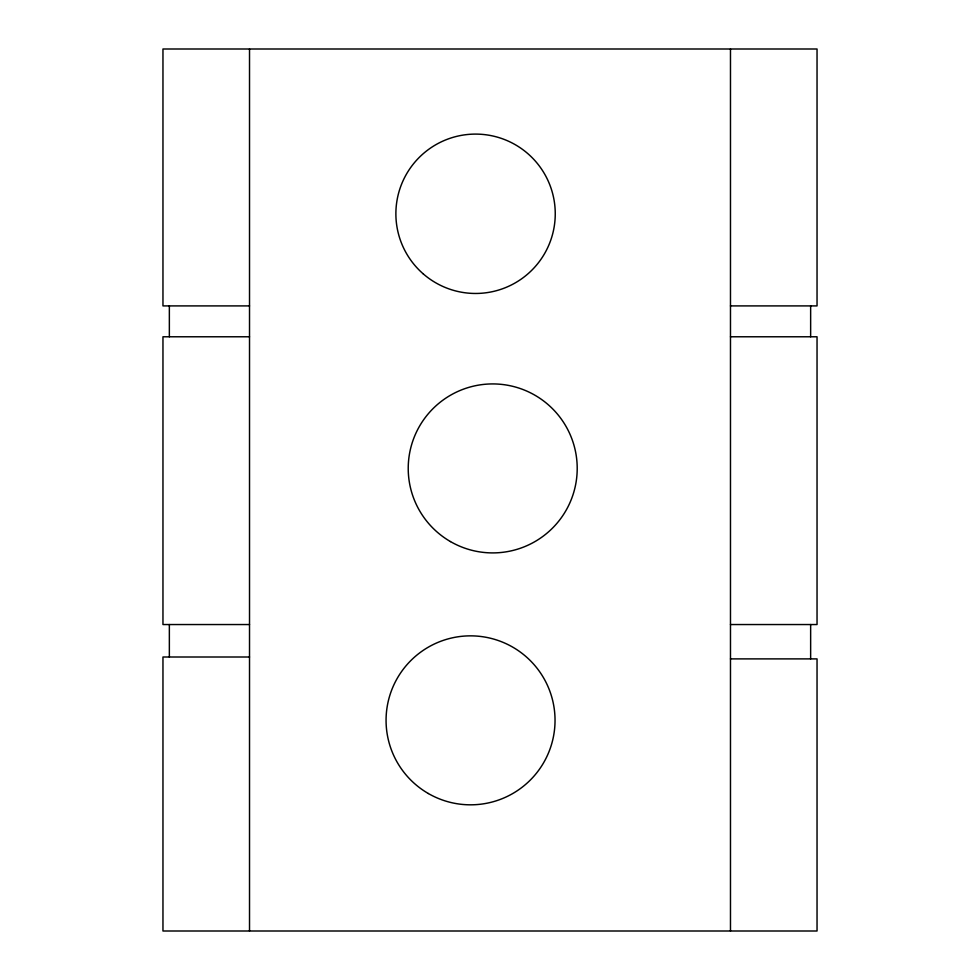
<?xml version="1.0" encoding="UTF-8"?>
<svg xmlns="http://www.w3.org/2000/svg" width="980" height="980" viewBox="0 0 980 980"><rect width="100%" height="100%" fill="white"/><g stroke="black" fill="none" stroke-linecap="round" stroke-linejoin="round"><path stroke-width="1.47" d="M249.52 305.907L162.962 305.907L162.962 49L817.038 49L817.038 305.907L730.48 305.907M249.52 336.777L162.962 336.777L162.962 624.542L249.52 624.542M730.48 336.777L817.038 336.777L817.038 624.542L730.48 624.542M249.52 657.004L162.962 657.004L162.962 931L817.038 931L817.038 658.891L730.48 658.891M810.644 305.907L810.644 336.777M810.644 624.542L810.644 658.891M730.48 49L730.48 931M249.52 49L249.52 931M169.356 305.907L169.356 336.777M169.356 624.542L169.356 657.004M450.469 541.585A84.488 84.488 0 0 0 577.208 468.416A84.488 84.488 0 0 0 450.469 395.246A84.488 84.488 0 0 0 450.469 541.585M423.287 273.922A79.686 79.686 0 0 0 553.786 228.989A79.686 79.686 0 0 0 449.624 138.437A79.686 79.686 0 0 0 423.287 273.922M428.309 793.506A84.488 84.488 0 0 0 555.035 720.337A84.488 84.488 0 0 0 428.309 647.168A84.488 84.488 0 0 0 428.309 793.506"/></g></svg>
